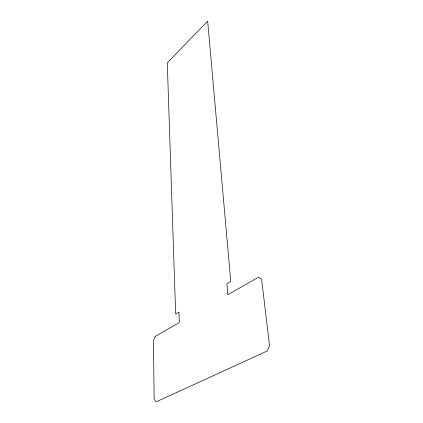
<?xml version="1.0" encoding="UTF-8"?>
<svg xmlns="http://www.w3.org/2000/svg" width="423" height="423" viewBox="0 0 423 423"><rect width="100%" height="100%" fill="white"/><g stroke="black" fill="none" stroke-linecap="round" stroke-linejoin="round"><path stroke-width="0.63" d="M155.23 336.396L153.449 340.526L154.146 399.28L156.119 401.85L267.246 350.958L269.551 345.728L261.594 279.095L258.627 277.097L227.865 294.741L226.929 283.722L230.768 281.448L207.661 21.15L167.281 62.81L175.667 314.04L178.918 312.121L179.299 322.59L155.23 336.396"/></g></svg>
